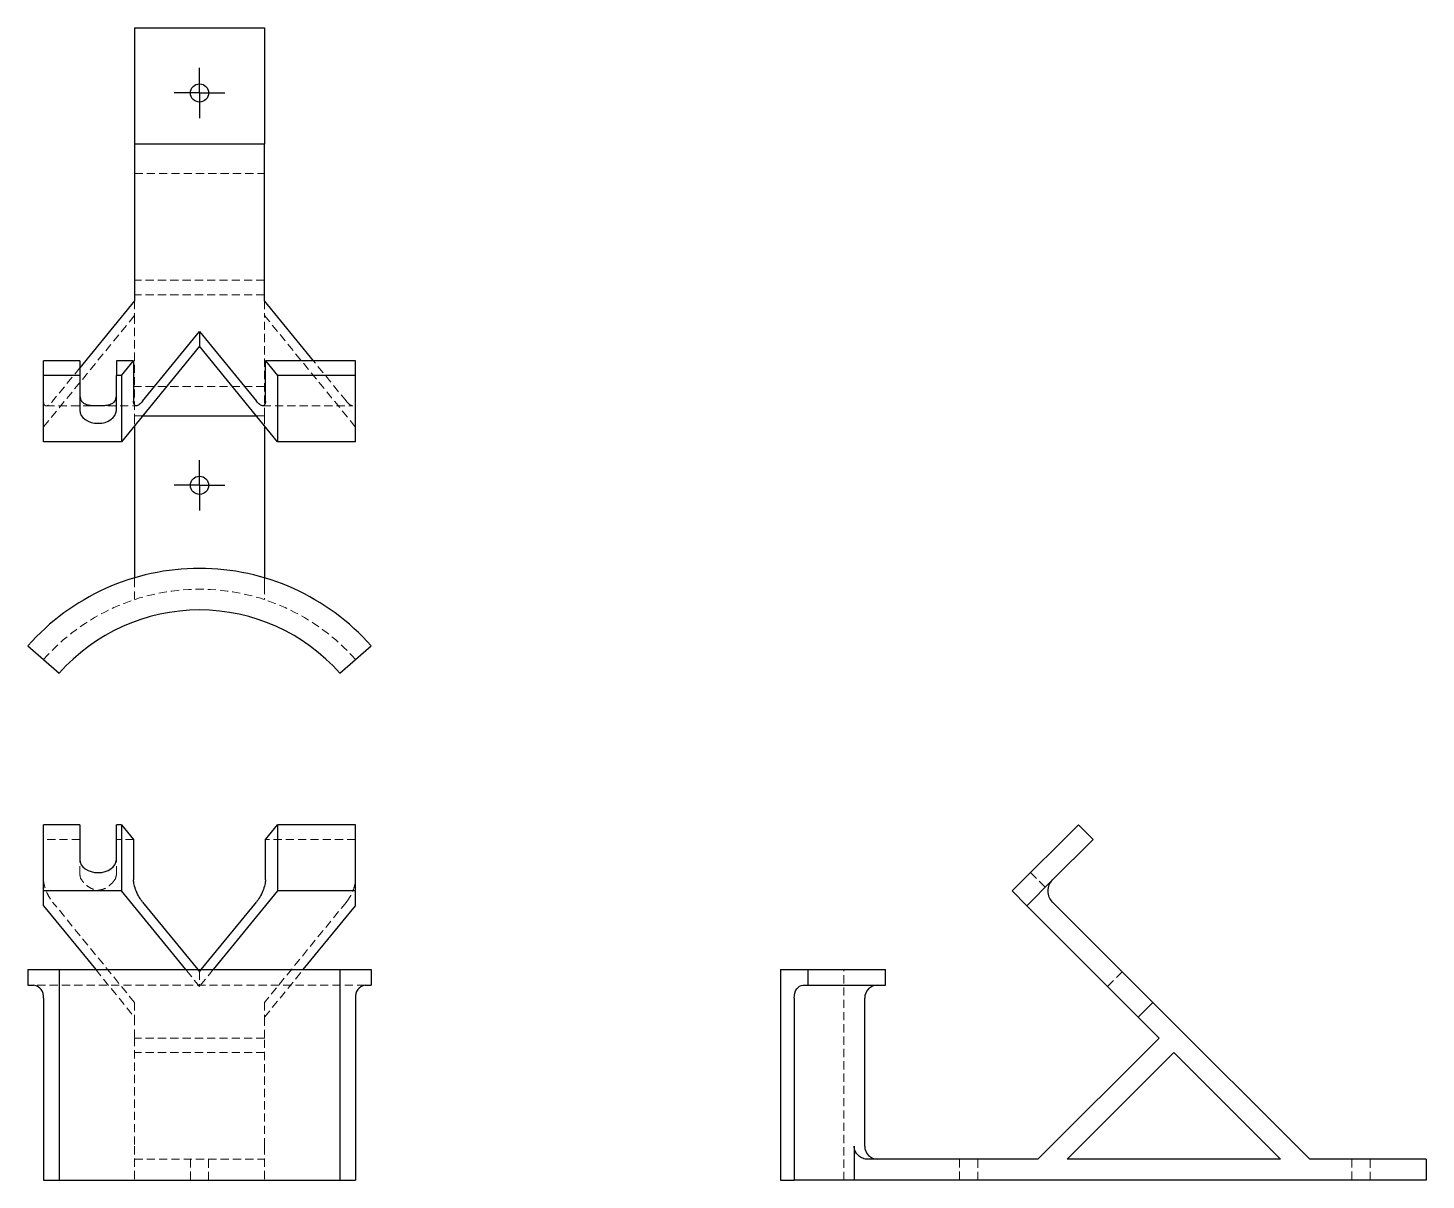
# Model space of a CAD drawing. Header units: millimetres. Extents: x 56 to 273, y 29 to 208.
import ezdxf

# ---------------------------------------------------------------- set-up
doc = ezdxf.new("R2010")
doc.units = ezdxf.units.MM
doc.linetypes.add('HIDDEN', pattern=[1.905, 1.27, -0.635])
doc.layers.add('10', color=7, linetype='Continuous')

# ---------------------------------------------------------------- blocks, each defined once
blk = doc.blocks.new('SW_CENTERMARKSYMBOL_0')
at = {"layer": '10', "color": 0}
for p, q in [((0, 2.5), (0, 3.91)), ((0, 0), (0, 2.5)), ((-2.5, 0), (-3.91, 0)), ((0, 0), (-2.5, 0)), ((0, 0), (0, -2.5)), ((0, 0), (2.5, 0)), ((2.5, 0), (3.91, 0)), ((0, -2.5), (0, -3.91))]:
    blk.add_line(p, q, dxfattribs=at)
blk = doc.blocks.new('SW_CENTERMARKSYMBOL_1')
at = {"layer": '10', "color": 0}
for p, q in [((0, 2.5), (0, 3.91)), ((0, 0), (0, 2.5)), ((-2.5, 0), (-3.91, 0)), ((0, 0), (-2.5, 0)), ((0, 0), (0, -2.5)), ((0, 0), (2.5, 0)), ((2.5, 0), (3.91, 0)), ((0, -2.5), (0, -3.91))]:
    blk.add_line(p, q, dxfattribs=at)

msp = doc.modelspace()

# ---------------------------------------------------------------- linework, layer by layer
at = {"color": 7, "linetype": 'Continuous', "lineweight": 25}
for p, q in [((72.93, 208), (93.07, 208)), ((72.93, 208), (72.93, 190.01)), ((93.07, 208), (93.07, 190.01)), ((72.93, 190.01), (72.93, 165.7)), ((93.07, 190.01), (72.93, 190.01)), ((93.07, 165.7), (93.07, 190.01)), ((72.93, 165.7), (64.48, 155.35)), ((100.65, 156.42), (93.07, 165.7)), ((74.18, 150.15), (83, 160.95)), ((83, 160.95), (83, 158.67)), ((83, 160.95), (91.82, 150.15)), ((83, 158.67), (70.93, 143.89)), ((95.07, 143.89), (83, 158.67)), ((64.48, 156.42), (58.84, 156.42)), ((58.84, 154.14), (58.84, 156.42)), ((64.48, 156.42), (64.48, 154.14)), ((70.12, 156.42), (70.12, 154.14)), ((72.79, 156.42), (70.12, 156.42)), ((70.93, 154.14), (72.79, 156.42)), ((72.79, 156.42), (72.79, 150.15)), ((93.21, 156.42), (95.07, 154.14)), ((93.21, 150.15), (93.21, 156.42)), ((107.16, 156.42), (93.21, 156.42)), ((107.16, 154.14), (107.16, 156.42)), ((64.48, 154.14), (58.84, 154.14)), ((58.84, 143.89), (58.84, 154.14)), ((64.48, 154.14), (64.48, 148.73)), ((70.93, 154.14), (70.12, 154.14)), ((70.12, 148.73), (70.12, 154.14)), ((70.93, 154.14), (70.93, 143.89)), ((95.07, 154.14), (95.07, 143.89)), ((107.16, 154.14), (95.07, 154.14)), ((107.16, 143.89), (107.16, 154.14)), ((74.18, 147.88), (91.82, 147.88)), ((72.93, 146.34), (72.93, 122.8)), ((93.07, 146.34), (93.07, 122.8)), ((70.93, 143.89), (58.84, 143.89)), ((107.16, 143.89), (95.07, 143.89)), ((56.43, 112.26), (61.26, 108)), ((104.74, 108), (109.57, 112.26)), ((64.48, 84.52), (58.84, 84.52)), ((58.84, 74.27), (58.84, 84.52)), ((64.48, 84.52), (64.48, 79.11)), ((70.12, 79.11), (70.12, 84.52)), ((70.93, 84.52), (70.12, 84.52)), ((70.93, 84.52), (72.79, 82.24)), ((70.93, 84.52), (70.93, 74.27)), ((93.21, 82.24), (95.07, 84.52)), ((95.07, 84.52), (95.07, 74.27)), ((107.16, 84.52), (95.07, 84.52)), ((107.16, 74.27), (107.16, 84.52)), ((208.89, 74.27), (219.14, 84.52)), ((219.14, 84.52), (221.42, 82.24)), ((72.79, 82.24), (72.79, 75.98)), ((93.21, 75.98), (93.21, 82.24)), ((221.42, 82.24), (215.15, 75.98)), ((215.15, 75.98), (211.17, 71.99)), ((70.93, 74.27), (58.84, 74.27)), ((58.84, 71.99), (58.84, 74.27)), ((80.87, 62.09), (70.93, 74.27)), ((95.07, 74.27), (85.13, 62.09)), ((107.16, 74.27), (95.07, 74.27)), ((107.16, 71.99), (107.16, 74.27)), ((211.17, 71.99), (208.89, 74.27)), ((58.84, 71.99), (66.92, 62.09)), ((74.18, 72.56), (82.73, 62.09)), ((83.27, 62.09), (91.82, 72.56)), ((99.08, 62.09), (107.16, 71.99)), ((228.43, 54.73), (211.17, 71.99)), ((215.15, 72.56), (230.7, 57.01)), ((56.43, 62.09), (56.43, 59.68)), ((56.43, 62.09), (61.26, 62.09)), ((61.26, 62.09), (61.26, 29.48)), ((61.26, 62.09), (104.74, 62.09)), ((104.74, 62.09), (104.74, 29.48)), ((104.74, 62.09), (109.57, 62.09)), ((109.57, 62.09), (109.57, 59.68)), ((173, 62.09), (173, 29.48)), ((173, 62.09), (177.26, 62.09)), ((177.26, 62.09), (177.26, 59.68)), ((177.26, 62.09), (189.26, 62.09)), ((189.26, 59.68), (189.26, 62.09)), ((56.43, 59.68), (57.33, 59.68)), ((108.67, 59.68), (109.57, 59.68)), ((176.46, 59.68), (177.26, 59.68)), ((177.26, 59.68), (189.26, 59.68)), ((58.84, 57.67), (58.84, 29.48)), ((107.16, 57.67), (107.16, 29.48)), ((175.13, 57.67), (175.13, 29.48)), ((186.04, 34.72), (186.04, 57.67)), ((230.7, 57.01), (228.43, 54.73)), ((230.7, 57.01), (255.01, 32.7)), ((231.67, 51.49), (228.43, 54.73)), ((212.88, 32.7), (231.67, 51.49)), ((233.94, 49.22), (217.43, 32.7)), ((250.46, 32.7), (233.94, 49.22)), ((184.42, 34.72), (184.42, 29.48)), ((212.88, 32.7), (186.53, 32.7)), ((250.46, 32.7), (217.43, 32.7)), ((273, 32.7), (255.01, 32.7)), ((273, 32.7), (273, 29.48)), ((58.84, 29.48), (61.26, 29.48)), ((61.26, 29.48), (104.74, 29.48)), ((104.74, 29.48), (107.16, 29.48)), ((173, 29.48), (175.13, 29.48)), ((184.42, 29.48), (175.13, 29.48)), ((273, 29.48), (184.42, 29.48))]:
    msp.add_line(p, q, dxfattribs=at)
at = {"color": 7, "linetype": 'HIDDEN', "lineweight": 18}
for p, q in [((72.93, 185.46), (93.07, 185.46)), ((93.07, 168.94), (72.93, 168.94)), ((93.07, 166.67), (72.93, 166.67)), ((72.93, 165.7), (72.93, 163.43)), ((93.07, 165.7), (93.07, 163.43)), ((58.84, 146.17), (72.93, 163.43)), ((72.93, 163.43), (72.93, 147.88)), ((93.07, 163.43), (107.16, 146.17)), ((93.07, 147.88), (93.07, 163.43)), ((105.76, 150.15), (100.65, 156.42)), ((64.48, 155.35), (60.24, 150.15)), ((93.07, 152.43), (72.93, 152.43)), ((59.26, 149.45), (73.21, 149.45)), ((92.79, 149.45), (106.74, 149.45)), ((72.93, 147.88), (74.18, 147.88)), ((72.93, 147.88), (72.93, 146.34)), ((91.82, 147.88), (93.07, 147.88)), ((93.07, 147.88), (93.07, 146.34)), ((72.93, 122.8), (72.93, 121.53)), ((93.07, 122.8), (93.07, 121.53)), ((64.48, 82.24), (58.84, 82.24)), ((72.79, 82.24), (70.12, 82.24)), ((107.16, 82.24), (93.21, 82.24)), ((64.48, 76.83), (64.48, 79.11)), ((70.12, 76.83), (70.12, 79.11)), ((211.74, 77.12), (214.45, 74.4)), ((72.93, 57.01), (60.24, 72.56)), ((105.76, 72.56), (93.07, 57.01)), ((66.92, 62.09), (72.93, 54.73)), ((83, 59.49), (80.87, 62.09)), ((82.73, 62.09), (83, 61.76)), ((85.13, 62.09), (83, 59.49)), ((83, 61.76), (83.27, 62.09)), ((83, 61.76), (83, 59.49)), ((93.07, 54.73), (99.08, 62.09)), ((182.81, 29.48), (182.81, 62.09)), ((225.95, 61.76), (223.67, 59.49)), ((108.67, 59.68), (57.33, 59.68)), ((72.93, 57.01), (72.93, 54.73)), ((93.07, 57.01), (93.07, 54.73)), ((72.93, 54.73), (72.93, 51.49)), ((93.07, 51.49), (93.07, 54.73)), ((93.07, 51.49), (72.93, 51.49)), ((72.93, 51.49), (72.93, 34.72)), ((93.07, 34.72), (93.07, 51.49)), ((93.07, 49.22), (72.93, 49.22)), ((72.93, 34.72), (72.93, 29.48)), ((93.07, 34.72), (93.07, 29.48)), ((72.93, 32.7), (93.07, 32.7)), ((81.59, 32.7), (81.59, 29.48)), ((84.41, 29.48), (84.41, 32.7)), ((200.73, 32.7), (200.73, 29.48)), ((203.55, 29.48), (203.55, 32.7)), ((261.53, 32.7), (261.53, 29.48)), ((264.34, 29.48), (264.34, 32.7))]:
    msp.add_line(p, q, dxfattribs=at)
at = {"color": 7, "linetype": 'Continuous', "lineweight": 25, "flags": 128}
for points in [[(64.48, 148.73), (64.53, 148.34), (64.69, 147.97), (64.95, 147.62), (65.3, 147.32), (65.73, 147.07), (66.22, 146.89), (66.75, 146.77), (67.3, 146.74), (67.85, 146.77), (68.38, 146.89), (68.86, 147.07), (69.29, 147.32), (69.64, 147.62), (69.9, 147.97), (70.06, 148.34), (70.12, 148.73)], [(64.48, 79.11), (64.53, 78.72), (64.69, 78.35), (64.95, 78), (65.3, 77.7), (65.73, 77.45), (66.22, 77.27), (66.75, 77.15), (67.3, 77.12), (67.85, 77.15), (68.38, 77.27), (68.86, 77.45), (69.29, 77.7), (69.64, 78), (69.9, 78.35), (70.06, 78.72), (70.12, 79.11)], [(175.13, 57.67), (175.16, 58.06), (175.23, 58.44), (175.35, 58.78), (175.52, 59.09), (175.72, 59.34), (175.95, 59.53), (176.2, 59.64), (176.46, 59.68)]]:
    msp.add_lwpolyline(points, dxfattribs=at)
at = {"color": 7, "linetype": 'Continuous', "lineweight": 25}
for centre in [(83, 197.93), (83, 137.14)]:
    msp.add_circle(centre, 1.41, dxfattribs=at)
for centre, radius, start, end in [((66.01, 151.02), 1.53, 180.6212, 214.7025), ((68.59, 151.02), 1.53, 325.2975, 359.3788), ((83, 88.83), 35.43, 41.4096, 138.5904), ((83, 88.83), 28.99, 41.4096, 138.5904), ((57.04, 57.89), 1.82, 353.039, 80.7008), ((108.96, 57.89), 1.82, 99.2992, 186.961), ((188.05, 57.67), 2.01, 90, 180), ((188.05, 34.72), 2.01, 180, 270)]:
    msp.add_arc(centre, radius, start, end, dxfattribs=at)
at = {"color": 7, "linetype": 'HIDDEN', "lineweight": 18}
for centre, radius, start, end in [((83, 88.83), 32.21, 41.4096, 138.5904), ((66.01, 76.85), 1.53, 180.6212, 214.7025), ((68.59, 76.85), 1.53, 325.2975, 359.3788)]:
    msp.add_arc(centre, radius, start, end, dxfattribs=at)
for points, knots in [([(58.84, 150.15), (58.84, 149.95), (58.87, 149.77), (59.01, 149.52), (59.11, 149.45), (59.39, 149.45), (59.55, 149.52), (59.9, 149.77), (60.07, 149.95), (60.24, 150.15)], [0, 0, 0, 0, 0.25, 0.25, 0.5, 0.5, 0.75, 0.75, 1, 1, 1, 1]), ([(105.76, 150.15), (105.93, 149.95), (106.1, 149.77), (106.45, 149.52), (106.61, 149.45), (106.89, 149.45), (106.99, 149.52), (107.13, 149.77), (107.16, 149.95), (107.16, 150.15)], [0, 0, 0, 0, 0.25, 0.25, 0.5, 0.5, 0.75, 0.75, 1, 1, 1, 1]), ([(72.93, 119.42), (72.93, 119.42), (72.93, 119.44), (72.93, 119.49), (72.93, 119.54), (72.93, 119.65), (72.93, 119.71), (72.93, 119.87), (72.93, 119.96), (72.93, 120.26), (72.93, 120.49), (72.93, 120.87), (72.93, 121), (72.93, 121.26), (72.93, 121.4), (72.93, 121.53)], [0, 0, 0, 0, 0.125, 0.125, 0.25, 0.25, 0.375, 0.375, 0.5, 0.5, 0.75, 0.75, 0.875, 0.875, 1, 1, 1, 1]), ([(93.07, 121.53), (93.07, 121.4), (93.07, 121.26), (93.07, 121), (93.07, 120.87), (93.07, 120.62), (93.07, 120.5), (93.07, 120.27), (93.07, 120.16), (93.07, 119.96), (93.07, 119.87), (93.07, 119.72), (93.07, 119.65), (93.07, 119.48), (93.07, 119.42), (93.07, 119.42)], [0, 0, 0, 0, 0.125, 0.125, 0.25, 0.25, 0.375, 0.375, 0.5, 0.5, 0.625, 0.625, 0.75, 0.75, 1, 1, 1, 1]), ([(58.84, 75.98), (58.84, 75.78), (58.87, 75.52), (59.01, 74.93), (59.11, 74.6), (59.39, 73.94), (59.55, 73.6), (59.9, 73.02), (60.07, 72.76), (60.24, 72.56)], [0, 0, 0, 0, 0.25, 0.25, 0.5, 0.5, 0.75, 0.75, 1, 1, 1, 1]), ([(69.84, 75.98), (69.73, 75.8), (69.58, 75.62), (69.22, 75.26), (69.02, 75.09), (68.58, 74.78), (68.35, 74.65), (67.97, 74.51), (67.84, 74.47), (67.57, 74.42), (67.43, 74.4), (67.02, 74.4), (66.76, 74.46), (66.25, 74.65), (66.01, 74.78), (65.57, 75.08), (65.37, 75.26), (65.11, 75.53), (65.03, 75.62), (64.88, 75.8), (64.81, 75.89), (64.75, 75.98)], [0, 0, 0, 0, 0.125, 0.125, 0.25, 0.25, 0.375, 0.375, 0.4375, 0.4375, 0.5, 0.5, 0.625, 0.625, 0.75, 0.75, 0.875, 0.875, 0.9375, 0.9375, 1, 1, 1, 1]), ([(105.76, 72.56), (105.93, 72.76), (106.1, 73.02), (106.45, 73.6), (106.61, 73.94), (106.89, 74.6), (106.99, 74.93), (107.13, 75.52), (107.16, 75.78), (107.16, 75.98)], [0, 0, 0, 0, 0.25, 0.25, 0.5, 0.5, 0.75, 0.75, 1, 1, 1, 1])]:
    msp.add_open_spline(points, degree=3, knots=knots, dxfattribs=at)
at = {"color": 7, "linetype": 'Continuous', "lineweight": 25}
for points, knots in [([(69.84, 150.15), (69.73, 149.98), (69.58, 149.85), (69.22, 149.65), (69.02, 149.58), (68.58, 149.49), (68.35, 149.47), (67.97, 149.46), (67.84, 149.45), (67.57, 149.45), (67.43, 149.45), (67.02, 149.45), (66.76, 149.45), (66.25, 149.47), (66.01, 149.49), (65.57, 149.58), (65.37, 149.65), (65.11, 149.8), (65.03, 149.85), (64.88, 149.99), (64.81, 150.07), (64.75, 150.15)], [0, 0, 0, 0, 0.125, 0.125, 0.25, 0.25, 0.375, 0.375, 0.4375, 0.4375, 0.5, 0.5, 0.625, 0.625, 0.75, 0.75, 0.875, 0.875, 0.9375, 0.9375, 1, 1, 1, 1]), ([(74.18, 150.15), (74.02, 149.95), (73.84, 149.77), (73.5, 149.52), (73.33, 149.45), (73.06, 149.45), (72.96, 149.52), (72.82, 149.77), (72.79, 149.95), (72.79, 150.15)], [0, 0, 0, 0, 0.25, 0.25, 0.5, 0.5, 0.75, 0.75, 1, 1, 1, 1]), ([(93.21, 150.15), (93.21, 149.95), (93.18, 149.77), (93.04, 149.52), (92.94, 149.45), (92.67, 149.45), (92.5, 149.52), (92.16, 149.77), (91.98, 149.95), (91.82, 150.15)], [0, 0, 0, 0, 0.25, 0.25, 0.5, 0.5, 0.75, 0.75, 1, 1, 1, 1]), ([(74.18, 72.56), (74.02, 72.76), (73.84, 73.02), (73.5, 73.6), (73.33, 73.94), (73.06, 74.6), (72.96, 74.93), (72.82, 75.52), (72.79, 75.78), (72.79, 75.98)], [0, 0, 0, 0, 0.25, 0.25, 0.5, 0.5, 0.75, 0.75, 1, 1, 1, 1]), ([(93.21, 75.98), (93.21, 75.78), (93.18, 75.52), (93.04, 74.93), (92.94, 74.6), (92.67, 73.94), (92.5, 73.6), (92.16, 73.02), (91.98, 72.76), (91.82, 72.56)], [0, 0, 0, 0, 0.25, 0.25, 0.5, 0.5, 0.75, 0.75, 1, 1, 1, 1]), ([(215.15, 72.56), (214.95, 72.76), (214.77, 73.02), (214.52, 73.6), (214.45, 73.94), (214.45, 74.6), (214.52, 74.93), (214.77, 75.52), (214.95, 75.78), (215.15, 75.98)], [0, 0, 0, 0, 0.25, 0.25, 0.5, 0.5, 0.75, 0.75, 1, 1, 1, 1]), ([(186.53, 32.7), (186.4, 32.7), (186.26, 32.72), (186, 32.76), (185.87, 32.8), (185.62, 32.9), (185.5, 32.96), (185.27, 33.1), (185.16, 33.18), (184.96, 33.37), (184.87, 33.47), (184.72, 33.69), (184.65, 33.81), (184.48, 34.17), (184.42, 34.44), (184.42, 34.72)], [0, 0, 0, 0, 0.125, 0.125, 0.25, 0.25, 0.375, 0.375, 0.5, 0.5, 0.625, 0.625, 0.75, 0.75, 1, 1, 1, 1])]:
    msp.add_open_spline(points, degree=3, knots=knots, dxfattribs=at)

# ---------------------------------------------------------------- block references
at = {"layer": '10'}
for name, p in [('SW_CENTERMARKSYMBOL_0', (83, 197.93)), ('SW_CENTERMARKSYMBOL_1', (83, 137.14))]:
    msp.add_blockref(name, p, dxfattribs=at)

doc.saveas('drawing.dxf')
